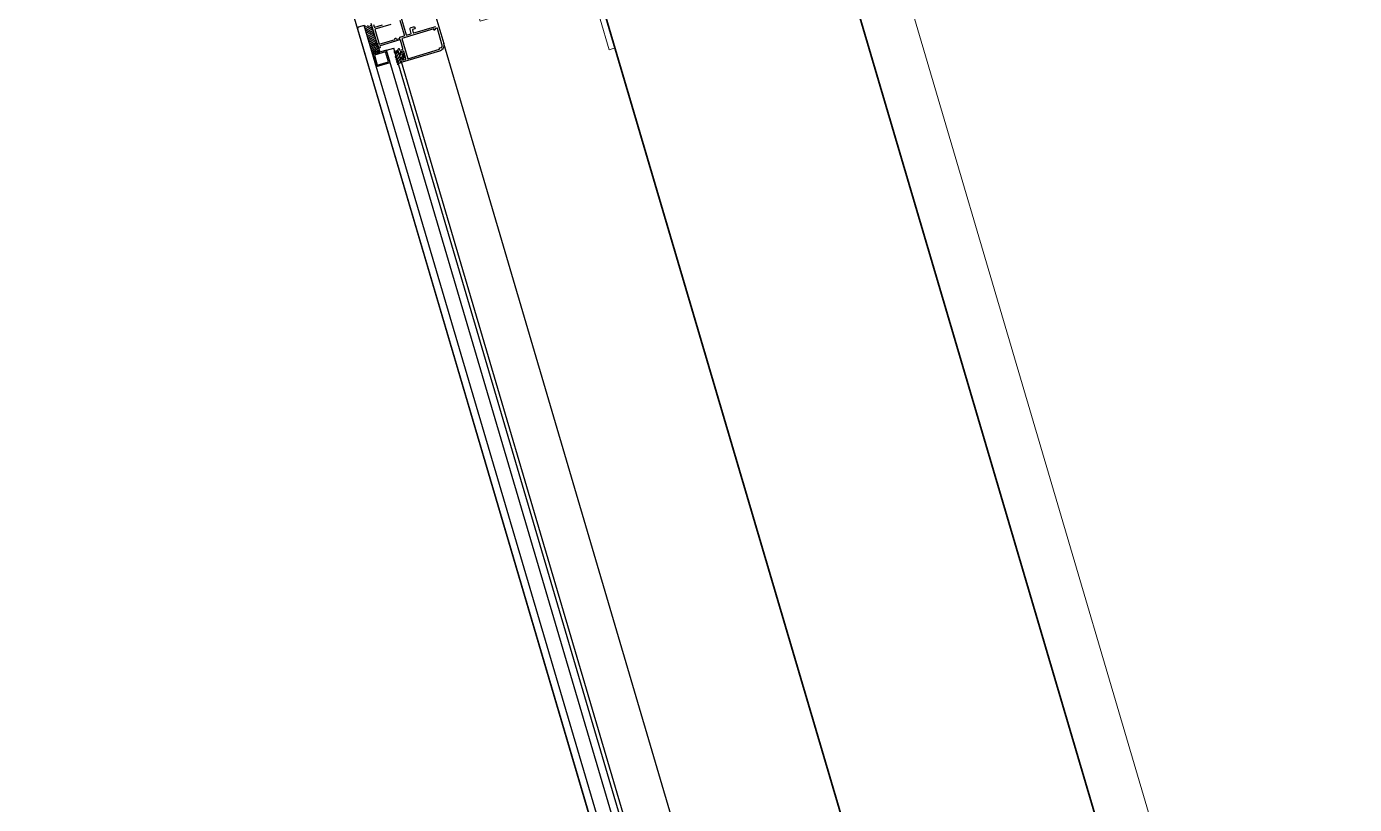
# Model space of a CAD drawing. Header units: millimetres. Extents: x 62878 to 70819, y -67946 to -61850.
# Drawn here: x 64507.3 to 64616.3, y -66903.4 to -66839.6 of the extents above; entities that cross this region are included whole.
import ezdxf

# ---------------------------------------------------------------- set-up
doc = ezdxf.new("R2010")
doc.units = ezdxf.units.MM
doc.layers.add('alan hesabı1', color=7, linetype='Continuous', plot=False)
for name, color, linetype, lineweight in [('Dog_dos_yeni', 63, 'Continuous', 5), ('DOGRAMA', 171, 'Continuous', 0), ('DUVAR-GAZBETON', 84, 'Continuous', 35), ('GOR-2', 152, 'Continuous', 20)]:
    doc.layers.add(name, color=color, linetype=linetype, lineweight=lineweight)

msp = doc.modelspace()

# ---------------------------------------------------------------- hatches: boundary and pattern name
at = {"layer": 'DOGRAMA', "lineweight": -2}
h = msp.add_hatch(dxfattribs=at)
h.set_pattern_fill('ANSI31', color=256, scale=0.04, angle=433.5058, style=0)
h.set_pattern_definition([(331.42666, (64511.46255, -66709.67231), (0.06074198, 0.11153211), [])])
h.paths.add_polyline_path([(64535.97, -66840.69, -0.414214), (64535.99, -66840.65), (64535.62, -66839.4, -0.153231), (64535.02, -66839.48), (64535.42, -66840.85)])
h.paths.add_polyline_path([(64536.08, -66840.94), (64536.01, -66840.7, -0.414214), (64535.97, -66840.69), (64535.42, -66840.85), (64535.5, -66841.11)])
h = msp.add_hatch(dxfattribs=at)
h.set_pattern_fill('AR-HBONE', color=256, scale=0.03, angle=433.5058, style=0)
h.set_pattern_definition([(61.42666, (64571.82009, -66835.51385), (0.16277867, 0.04799068), [0.36, -0.12]), (331.42666, (64571.87748, -66835.40846), (0.16277867, 0.04799068), [0.36, -0.12])])
h.paths.add_polyline_path([(64536.23, -66841.44), (64536.3, -66841.68), (64535.72, -66841.85), (64535.5, -66841.11), (64536.08, -66840.94)])
h = msp.add_hatch(dxfattribs=at)
h.set_pattern_fill('ANSI31', color=256, scale=0.05, angle=433.5058, style=0)
h.set_pattern_definition([(61.42666, (64579.39763, -66940.10001), (0.13941514, -0.07592747), [])])
edge = h.paths.add_edge_path(flags=16)
edge.add_arc((64537.81, -66842.07), 0.4, 4.8897, 27.9636)
edge.add_line((64538.16, -66841.89), (64537.92, -66841.96))
edge.add_line((64537.92, -66841.96), (64537.96, -66842.11))
edge.add_line((64537.96, -66842.11), (64538.21, -66842.04))
edge = h.paths.add_edge_path()
edge.add_arc((64537.81, -66842.07), 0.5, 339.5568, 413.2966)
edge.add_line((64538.11, -66841.67), (64538.01, -66841.7))
edge.add_line((64538.01, -66841.7), (64538.04, -66841.82))
edge.add_line((64538.04, -66841.82), (64537.99, -66841.83))
edge.add_arc((64537.96, -66841.74), 0.1, 196.4267, 286.4267, ccw=False)
edge.add_line((64537.86, -66841.77), (64537.8, -66841.55))
edge.add_line((64537.8, -66841.55), (64537.63, -66841.6))
edge.add_line((64537.63, -66841.6), (64537.64, -66841.64))
edge.add_arc((64537.7, -66841.62), 0.065, 196.4267, 264.836)
edge.add_arc((64537.69, -66841.72), 0.0327, -109.0036, 84.836, ccw=False)
edge.add_arc((64537.77, -66841.58), 0.199, 192.077, 242.3429, ccw=False)
edge.add_arc((64537.53, -66841.63), 0.05, 17.9413, 195.4545)
edge.add_arc((64537.8, -66841.56), 0.323, 195.486, 234.8123)
edge.add_arc((64537.6, -66841.84), 0.02, -13.5733, 54.8123, ccw=False)
edge.add_line((64537.62, -66841.85), (64537.57, -66842.06))
edge.add_arc((64537.58, -66842.06), 0.015, 166.4267, 326.4267)
edge.add_line((64537.59, -66842.07), (64537.66, -66841.97))
edge.add_arc((64537.68, -66841.98), 0.02, -13.5733, 146.4267, ccw=False)
edge.add_line((64537.7, -66841.98), (64537.63, -66842.27))
edge.add_arc((64537.64, -66842.27), 0.015, 166.4267, 326.4267)
edge.add_line((64537.65, -66842.28), (64537.72, -66842.18))
edge.add_arc((64537.74, -66842.19), 0.02, -13.5733, 146.4267, ccw=False)
edge.add_line((64537.76, -66842.2), (64537.69, -66842.48))
edge.add_arc((64537.7, -66842.48), 0.015, 166.4267, 326.4267)
edge.add_line((64537.72, -66842.49), (64537.79, -66842.39))
edge.add_arc((64537.8, -66842.4), 0.02, -13.5733, 146.4267, ccw=False)
edge.add_line((64537.82, -66842.41), (64537.75, -66842.69))
edge.add_arc((64537.77, -66842.7), 0.015, 166.4267, 326.4267)
edge.add_line((64537.78, -66842.7), (64537.84, -66842.61))
edge.add_arc((64537.93, -66842.66), 0.1, 106.4267, 146.4267, ccw=False)
edge.add_line((64537.9, -66842.57), (64538.08, -66842.51))
edge.add_line((64538.08, -66842.51), (64538.02, -66842.3))
edge.add_arc((64538.12, -66842.27), 0.1, 106.4267, 196.4267, ccw=False)
edge.add_line((64538.09, -66842.18), (64538.15, -66842.16))
edge.add_line((64538.15, -66842.16), (64538.18, -66842.28))
edge.add_line((64538.18, -66842.28), (64538.28, -66842.25))

# ---------------------------------------------------------------- linework, layer by layer
at = {"layer": 'alan hesabı1'}
msp.add_lwpolyline([(63724.95, -65595.46), (64131.54, -65475.35), (64132.29, -65475.76), (64579.09, -66991.11), (64176.6, -67109.71), (64175.13, -67104.7), (64170.39, -67106.1)], close=True, dxfattribs=at)
at = {"layer": 'Dog_dos_yeni'}
msp.add_lwpolyline([(64555.62, -66841.32), (64550.82, -66825.02), (64550.34, -66825.16), (64551.82, -66830.2), (64542.71, -66832.88), (64542.85, -66833.36), (64551.96, -66830.68), (64553.52, -66835.95), (64544.41, -66838.64), (64544.55, -66839.12), (64553.66, -66836.43), (64555.14, -66841.47), (64555.62, -66841.32)], close=True, dxfattribs=at)
at = {"layer": 'DOGRAMA', "lineweight": -2}
for p, q in [((64534.54, -66839.62), (64534.47, -66839.75)), ((64534.47, -66839.76), (64562.61, -66935.2)), ((64535.02, -66839.48), (64534.54, -66839.62)), ((64563.23, -66935.14), (64535.02, -66839.48)), ((64536.08, -66840.94), (64535.5, -66841.11)), ((64536.08, -66840.94), (64535.5, -66841.11)), ((64536.08, -66840.94), (64536.3, -66841.68)), ((64567.94, -66930.46), (64541.55, -66840.97)), ((64535.72, -66841.85), (64536.3, -66841.68)), ((64536.87, -66841.52), (64537.45, -66841.35)), ((64563.67, -66932.42), (64536.87, -66841.52)), ((64564.25, -66932.25), (64537.45, -66841.35)), ((64564.22, -66931.07), (64538.09, -66842.48))]:
    msp.add_line(p, q, dxfattribs=at)
at = {"layer": 'DOGRAMA', "lineweight": -2, "ltscale": 0.5}
for points in [[(64540.9, -66838.78), (64541.55, -66840.97, -0.414214), (64541.21, -66841.59), (64538.13, -66842.5, -0.414214), (64538.09, -66842.48), (64538.05, -66842.32, -0.19911), (64538.05, -66842.28), (64538.09, -66842.21, -0.668097), (64538.14, -66842.21), (64538.18, -66842.34), (64538.42, -66842.27, 0.414214), (64538.45, -66842.21), (64538.28, -66841.61, 0.414214), (64538.21, -66841.58), (64537.97, -66841.65), (64538.01, -66841.78, -0.668097), (64537.97, -66841.81), (64537.9, -66841.77, -0.198962), (64537.88, -66841.74), (64537.81, -66841.5, -0.372839), (64537.86, -66841.38, -0.45685), (64537.9, -66841.4), (64537.93, -66841.51), (64538.17, -66841.45, 0.414214), (64538.2, -66841.38), (64538, -66840.69, 0.414214), (64537.96, -66840.67), (64536.33, -66841.15, 0.414214), (64536.31, -66841.19), (64536.33, -66841.28, -0.414214), (64536.31, -66841.32), (64536.23, -66841.34, -0.414214), (64536.19, -66841.32), (64535.6, -66839.33, -0.414214)], [(64537.96, -66838.51), (64538.47, -66840.25, 0.414214), (64538.51, -66840.27), (64538.86, -66840.17, 0.414214), (64538.88, -66840.13), (64538.79, -66839.82, -0.414214), (64538.89, -66839.64), (64539.06, -66839.59, -0.414214), (64539.19, -66839.65), (64539.19, -66839.67), (64539.2, -66839.72, -0.414214), (64539.18, -66839.76), (64539, -66839.81, 0.414214), (64538.98, -66839.85), (64539.05, -66840.08, 0.414214), (64539.09, -66840.1), (64539.97, -66839.84), (64540.01, -66839.86), (64540.03, -66839.82), (64540.92, -66839.56, 0.414214)], [(64535.78, -66839.41), (64535.84, -66839.6, 0.414214), (64535.9, -66839.63), (64536.54, -66839.44, 0.414214)], [(64541.34, -66841.35, 0.26214), (64541.41, -66841.01), (64541.04, -66839.73, 0.414214), (64540.98, -66839.7), (64540.82, -66839.75), (64540.84, -66839.79, -0.414214), (64540.8, -66839.86), (64540.78, -66839.86, -0.414214), (64540.75, -66839.84), (64540.73, -66839.77), (64538.11, -66840.55), (64538.6, -66842.21), (64541.22, -66841.43), (64541.2, -66841.37, -0.414214), (64541.22, -66841.33), (64541.24, -66841.32, -0.361813), (64541.29, -66841.35)]]:
    msp.add_lwpolyline(points, format="xyb", dxfattribs=at)
at = {"layer": 'DOGRAMA', "linetype": 'ByBlock', "lineweight": -2}
msp.add_lwpolyline([(64537.2, -66839.4), (64535.89, -66839.78), (64536.26, -66841.03), (64537.56, -66840.64), (64537.54, -66840.58, -0.414214), (64537.56, -66840.54), (64537.59, -66840.53, -0.414214), (64537.66, -66840.56), (64537.67, -66840.61), (64537.93, -66840.54, 0.414214), (64537.95, -66840.5), (64537.94, -66840.47, -0.414214), (64537.96, -66840.43), (64538.31, -66840.33, 0.414214), (64538.33, -66840.29), (64537.97, -66839.08, 0.414214)], format="xyb", dxfattribs=at)
at = {"layer": 'DOGRAMA', "lineweight": -2}
for points in [[(64535.74, -66841.85), (64536.04, -66842.86), (64537.15, -66842.53), (64536.85, -66841.52)], [(64535.86, -66841.92), (64536.1, -66842.73), (64537.03, -66842.46), (64536.78, -66841.64)]]:
    msp.add_lwpolyline(points, close=True, dxfattribs=at)
for points in [[(64538.28, -66842.25, 0.333333), (64538.11, -66841.67), (64538.01, -66841.7), (64538.04, -66841.82), (64537.99, -66841.83, -0.414214), (64537.86, -66841.77), (64537.8, -66841.55), (64537.63, -66841.6), (64537.64, -66841.64, 0.307685), (64537.7, -66841.69, -1.128702), (64537.68, -66841.75, -0.222912), (64537.58, -66841.62, 0.978531), (64537.48, -66841.65, 0.173298), (64537.61, -66841.82, -0.307572), (64537.62, -66841.85), (64537.57, -66842.06, 0.8391), (64537.59, -66842.07), (64537.66, -66841.97, -0.8391), (64537.7, -66841.98), (64537.63, -66842.27, 0.8391), (64537.65, -66842.28), (64537.72, -66842.18, -0.8391), (64537.76, -66842.2), (64537.69, -66842.48, 0.8391), (64537.72, -66842.49), (64537.79, -66842.39, -0.8391), (64537.82, -66842.41), (64537.75, -66842.69, 0.8391), (64537.78, -66842.7), (64537.84, -66842.61, -0.176327), (64537.9, -66842.57), (64538.08, -66842.51), (64538.02, -66842.3, -0.414214), (64538.09, -66842.18), (64538.15, -66842.16), (64538.18, -66842.28)], [(64538.21, -66842.04, 0.101021), (64538.16, -66841.89), (64537.92, -66841.96), (64537.96, -66842.11)], [(64538.21, -66842.04, 0.101021), (64538.16, -66841.89), (64537.92, -66841.96), (64537.96, -66842.11)]]:
    msp.add_lwpolyline(points, format="xyb", close=True, dxfattribs=at)
at = {"layer": 'DUVAR-GAZBETON', "ltscale": 5}
for p, q in [((64145.51, -65450.48), (64605.2, -67009.47)), ((64399.44, -66240.93), (64613.08, -66965.46))]:
    msp.add_line(p, q, dxfattribs=at)
at = {"layer": 'GOR-2'}
msp.add_line((64519.05, -66631.54), (64616.33, -66961.45), dxfattribs=at)

doc.saveas('drawing.dxf')
